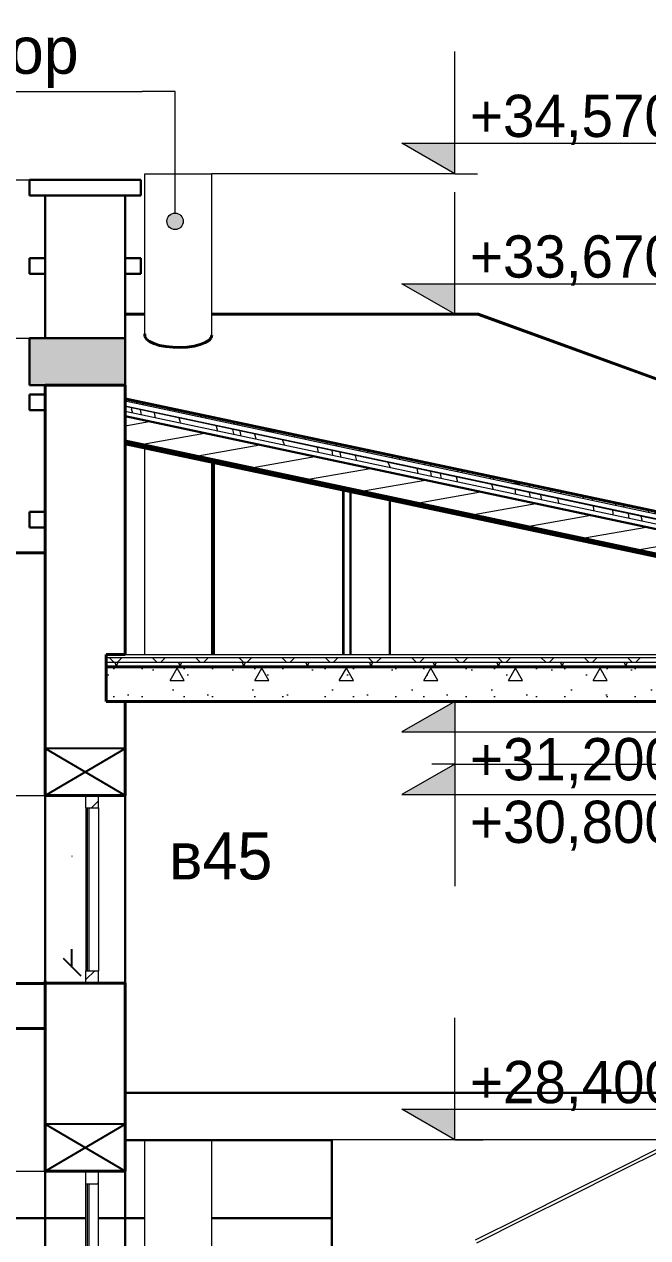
# Model space of a CAD drawing. Extents: x -464571 to -430223, y -12741 to 36790.
# Drawn here: x -460212 to -456231, y 27775 to 35524 of the extents above; entities that cross this region are included whole.
import ezdxf
from ezdxf.enums import TextEntityAlignment as Align

# ---------------------------------------------------------------- set-up
doc = ezdxf.new("R2010")
doc.units = 0
doc.header["$MEASUREMENT"] = 0
doc.linetypes.add('Крупный пунктир', pattern=[14062.5, 0, -14062.5])
for name, color, linetype, lineweight in [('01 Виноски_Ном_пера__19', 255, 'Continuous', 0), ('0_Ном_пера__61', 7, 'Continuous', 40), ('Двери ArchiCAD_Ном_пера__1', 7, 'Continuous', 13), ('Двери ArchiCAD_Ном_пера__41', 7, 'Continuous', 30), ('Интерьер- Перегородка_Ном_пера__41', 7, 'Continuous', 30), ('Интерьер- Перегородка_Ном_пера__47', 7, 'Continuous', 25), ('Кладочні розміри_Ном_пера__1', 7, 'Continuous', 13), ('Кладочні розміри_Ном_пера__120', 7, 'Continuous', 13), ('Кладочні розміри_Ном_пера__21', 7, 'Continuous', 20), ('Колонны_Ном_пера__21', 7, 'Continuous', 20), ('Крыши_Ном_пера__1', 7, 'Continuous', 13), ('Крыши_Ном_пера__100', 2, 'Continuous', 13), ('Крыши_Ном_пера__121', 255, 'Continuous', 13), ('Крыши_Ном_пера__21', 7, 'Continuous', 20), ('Крыши_Ном_пера__41', 7, 'Continuous', 30), ('Крыши_Ном_пера__61', 7, 'Continuous', 40), ('Окна ArchiCAD_Ном_пера__1', 7, 'Continuous', 13), ('Окна ArchiCAD_Ном_пера__11', 171, 'Continuous', 18), ('Окна ArchiCAD_Ном_пера__19', 255, 'Continuous', 0), ('Окна ArchiCAD_Ном_пера__41', 7, 'Continuous', 30), ('Перекрытия_Ном_пера__1', 7, 'Continuous', 13), ('Перекрытия_Ном_пера__21', 7, 'Continuous', 20), ('Перекрытия_Ном_пера__41', 7, 'Continuous', 30), ('Перекрытия_Ном_пера__61', 7, 'Continuous', 40), ('Стены наружные_Ном_пера__41', 7, 'Continuous', 30), ('Стены наружные_Ном_пера__61', 7, 'Continuous', 40)]:
    doc.layers.add(name, color=color, linetype=linetype, lineweight=lineweight)
for name, color, linetype, lineweight, true_color in [('01 Виноски_Ном_пера__3', 7, 'Continuous', 18, 0xdd5800), ('0_Ном_пера__98', 7, 'Continuous', 13, 0x001f3e), ('Лестницы внутренние_Ном_пера__241', 7, 'Continuous', 13, 0x515151), ('Окна ArchiCAD_Ном_пера__2', 7, 'Continuous', 13, 0x7f7f7f), ('Окна ArchiCAD_Ном_пера__91', 171, 'Continuous', 13, 0xaaaaff), ('Перекрытия_Ном_пера__2', 7, 'Continuous', 13, 0x7f7f7f), ('Перекрытия_Ном_пера__224', 7, 'Continuous', 0, 0xe8e8e8)]:
    doc.layers.add(name, color=color, linetype=linetype, lineweight=lineweight, true_color=true_color)
for name, color, linetype in [('Двери ArchiCAD', 7, 'Continuous'), ('Интерьер- Перегородка', 7, 'Continuous'), ('Кладочні розміри', 7, 'Continuous'), ('Колонны', 7, 'Continuous'), ('Крыши', 7, 'Continuous'), ('Лестницы внутренние', 7, 'Continuous'), ('Окна ArchiCAD', 7, 'Continuous'), ('Перекрытия', 7, 'Continuous'), ('Стены наружные', 7, 'Continuous')]:
    doc.layers.add(name, color=color, linetype=linetype)
doc.styles.add('СГЕНЕРИР_СТИЛЬ_1', font='GOTHIC.TTF')
doc.styles.add('СГЕНЕРИР_СТИЛЬ_2', font='GOTHIC.TTF')
doc.dimstyles.new('СГЕНЕРИР_СТИЛЬ__1', dxfattribs={"dimtxt": 0.18, "dimasz": 114, "dimexe": 0.18, "dimexo": 0.0625, "dimgap": 0.09, "dimtad": 0, "dimtih": 1, "dimtoh": 1, "dimdec": 4, "dimzin": 0, "dimdsep": 46, "dimcen": 0.09, "dimadec": 0, "dimazin": 0, "dimtfac": 1, "dimtdec": 4, "dimtmove": 0, "dimatfit": 3, "dimldrblk": 'ARROWHEAD_6', "dimfxl": 0, "dimtolj": 1, "dimtzin": 0, "dimarcsym": 0})
pattern_1 = [(45, (-133390.85, 0), (-265.16504, 265.16504), []), (45, (-133443.9, 53.03), (-265.16504, 265.16504), []), (45, (-133496.92, 106.07), (-265.16504, 265.16504), [])]
pattern_2 = [(90, (-133390.85, 0), (-150, 0), [])]
pattern_3 = [(10, (-133390.85, 0), (-23.442503, 132.949043), [])]

# ---------------------------------------------------------------- blocks, each defined once
blk = doc.blocks.new('Элемент разреза_201', base_point=(-133390.9, 0))
at = {"layer": 'Крыши_Ном_пера__61', "linetype": 'Continuous'}
blk.add_line((-464495.4, 32147.8), (-460078.9, 32148), dxfattribs=at)
blk = doc.blocks.new('Элемент разреза_199', base_point=(-133390.9, 0))
at = {"layer": 'Крыши_Ном_пера__61', "linetype": 'Continuous'}
for p, q in [((-464495.4, 29397.9), (-460078.9, 29397.9)), ((-460078.9, 29400), (-460078.9, 29416.1)), ((-464495.4, 29110.6), (-460078.9, 29110.6))]:
    blk.add_line(p, q, dxfattribs=at)
blk = doc.blocks.new('Элемент разреза_304', base_point=(-133390.9, 0))
at = {"layer": 'Окна ArchiCAD_Ном_пера__19', "linetype": 'Continuous'}
h = blk.add_hatch(dxfattribs=at)
h.set_pattern_fill('Алюминий', color=256, style=0, pattern_type=2)
h.set_pattern_definition(pattern_1)
h.paths.add_polyline_path([(-459818.9, 30600), (-459818.9, 30520), (-459738.9, 30520), (-459738.9, 30600)], flags=0)
h = blk.add_hatch(dxfattribs=at)
h.set_pattern_fill('Алюминий', color=256, style=0, pattern_type=2)
h.set_pattern_definition(pattern_1)
h.paths.add_polyline_path([(-459818.9, 29480), (-459818.9, 29400), (-459738.9, 29400), (-459738.9, 29480)], flags=0)
at = {"layer": 'Окна ArchiCAD_Ном_пера__1', "linetype": 'Continuous'}
for p, q in [((-459818.9, 30520), (-459818.9, 29480)), ((-459738.9, 30520), (-459738.9, 29480))]:
    blk.add_line(p, q, dxfattribs=at)
at = {"layer": 'Окна ArchiCAD_Ном_пера__11', "linetype": 'Continuous'}
for p, q in [((-459818.9, 30520), (-459818.9, 30600)), ((-459818.9, 30600), (-459738.9, 30600)), ((-459738.9, 30520), (-459738.9, 30600)), ((-459818.9, 30520), (-459738.9, 30520)), ((-459818.9, 29400), (-459818.9, 29480)), ((-459818.9, 29480), (-459738.9, 29480)), ((-459738.9, 29400), (-459738.9, 29480)), ((-459818.9, 29400), (-459738.9, 29400))]:
    blk.add_line(p, q, dxfattribs=at)
at = {"layer": 'Окна ArchiCAD_Ном_пера__2', "linetype": 'Continuous'}
for p, q in [((-459808.9, 30520), (-459798.9, 30520)), ((-459808.9, 29480), (-459808.9, 30520)), ((-459798.9, 29480), (-459798.9, 30520)), ((-459808.9, 29480), (-459798.9, 29480))]:
    blk.add_line(p, q, dxfattribs=at)
at = {"layer": 'Окна ArchiCAD_Ном_пера__41', "linetype": 'Continuous'}
for p, q in [((-460078.9, 30600), (-460078.9, 29416.1)), ((-459568.9, 30600), (-459568.9, 29400))]:
    blk.add_line(p, q, dxfattribs=at)
blk = doc.blocks.new('ARROWHEAD_6')
at = {"linetype": 'Continuous'}
for p, q in [((0, 0), (-1, 0)), ((-0.5, -0.5), (0.5, 0.5))]:
    blk.add_line(p, q, dxfattribs=at)
blk = doc.blocks.new('Элемент разреза_71', base_point=(-133390.9, 0))
at = {"layer": 'Стены наружные_Ном_пера__41', "linetype": 'Continuous'}
for p, q in [((-460078.9, 33520), (-460078.9, 34430)), ((-459568.9, 33520), (-459568.9, 34430))]:
    blk.add_line(p, q, dxfattribs=at)
blk = doc.blocks.new('Элемент разреза_73', base_point=(-133390.9, 0))
at = {"layer": 'Интерьер- Перегородка_Ном_пера__41', "linetype": 'Continuous'}
blk.add_line((-460078.9, 27900), (-464495.4, 27900), dxfattribs=at)
blk = doc.blocks.new('Элемент разреза_59', base_point=(-133390.9, 0))
at = {"layer": 'Окна ArchiCAD_Ном_пера__41', "linetype": 'Continuous'}
for p, q in [((-460078.9, 28200), (-460078.9, 27900)), ((-459568.9, 28200), (-459568.9, 27900)), ((-459818.9, 27900), (-460078.9, 27900)), ((-459568.9, 27900), (-459738.9, 27900))]:
    blk.add_line(p, q, dxfattribs=at)
blk = doc.blocks.new('Элемент разреза_82', base_point=(-133390.9, 0))
at = {"layer": 'Перекрытия_Ном_пера__41', "linetype": 'Continuous'}
for p, q in [((-460178.9, 34030), (-460078.9, 34030)), ((-460178.9, 33930), (-460178.9, 34030)), ((-459568.9, 34030), (-459468.9, 34030)), ((-459468.9, 33930), (-459468.9, 34030)), ((-460178.9, 33930), (-460078.9, 33930)), ((-459568.9, 33930), (-459468.9, 33930))]:
    blk.add_line(p, q, dxfattribs=at)
blk = doc.blocks.new('Элемент разреза_83', base_point=(-133390.9, 0))
at = {"layer": 'Перекрытия_Ном_пера__41', "linetype": 'Continuous'}
for p, q in [((-460178.9, 33160), (-460078.9, 33160)), ((-460178.9, 33060), (-460178.9, 33160)), ((-460178.9, 33060), (-460078.9, 33060))]:
    blk.add_line(p, q, dxfattribs=at)
blk = doc.blocks.new('Элемент разреза_81', base_point=(-133390.9, 0))
at = {"layer": 'Перекрытия_Ном_пера__41', "linetype": 'Continuous'}
for p, q in [((-460178.9, 34530), (-459468.9, 34530)), ((-460178.9, 34430), (-460178.9, 34530)), ((-459468.9, 34430), (-459468.9, 34530)), ((-460178.9, 34430), (-459468.9, 34430))]:
    blk.add_line(p, q, dxfattribs=at)
blk = doc.blocks.new('Элемент разреза_307', base_point=(-133390.9, 0))
at = {"layer": 'Перекрытия_Ном_пера__41', "linetype": 'Continuous'}
for p, q in [((-460178.9, 32410), (-460078.9, 32410)), ((-460178.9, 32310), (-460178.9, 32410)), ((-460178.9, 32310), (-460078.9, 32310))]:
    blk.add_line(p, q, dxfattribs=at)
blk = doc.blocks.new('Элемент разреза_98', base_point=(-133390.9, 0))
at = {"layer": 'Колонны_Ном_пера__21', "linetype": 'Continuous'}
for p, q in [((-459441.7, 27900), (-459441.7, 28399)), ((-459014.4, 27900), (-459014.4, 28399))]:
    blk.add_line(p, q, dxfattribs=at)
blk = doc.blocks.new('Элемент разреза_93', base_point=(-133390.9, 0))
at = {"layer": 'Колонны_Ном_пера__21', "linetype": 'Continuous'}
for p, q in [((-459441.7, 26400), (-459441.7, 27900)), ((-459014.4, 26400), (-459014.4, 27900)), ((-459441.7, 24900), (-459441.7, 25759)), ((-459014.4, 24900), (-459014.4, 25759))]:
    blk.add_line(p, q, dxfattribs=at)
blk = doc.blocks.new('Элемент разреза_96', base_point=(-133390.9, 0))
at = {"layer": 'Колонны_Ном_пера__21', "linetype": 'Continuous'}
for p, q in [((-459441.7, 34570), (-459431.7, 34570)), ((-459441.7, 33529.6), (-459441.7, 34570)), ((-459431.7, 34570), (-459412.3, 34570)), ((-459412.3, 34570), (-459384.3, 34570)), ((-459384.3, 34570), (-459348.9, 34570)), ((-459348.9, 34570), (-459308, 34570)), ((-459308, 34570), (-459263.4, 34570)), ((-459263.4, 34570), (-459217.1, 34570)), ((-459217.1, 34570), (-459171.4, 34570)), ((-459171.4, 34570), (-459128.3, 34570)), ((-459128.3, 34570), (-459090, 34570)), ((-459090, 34570), (-459058.1, 34570)), ((-459058.1, 34570), (-459034.3, 34570)), ((-459034.3, 34570), (-459019.5, 34570)), ((-459019.5, 34570), (-459014.4, 34570)), ((-459014.4, 33538), (-459014.4, 34570)), ((-459441.7, 31500), (-459441.7, 32818.1)), ((-459014.4, 31500), (-459014.4, 32727.3))]:
    blk.add_line(p, q, dxfattribs=at)
blk = doc.blocks.new('Элемент разреза_100', base_point=(-133390.9, 0))
at = {"layer": 'Двери ArchiCAD_Ном_пера__1', "linetype": 'Continuous'}
for p, q in [((-459008.6, 32726), (-459008.6, 31500)), ((-458998.6, 32723.9), (-458998.6, 31500)), ((-458178.6, 31500), (-458178.6, 32549.6)), ((-458168.6, 31500), (-458168.6, 32547.5))]:
    blk.add_line(p, q, dxfattribs=at)
at = {"layer": 'Двери ArchiCAD_Ном_пера__41', "linetype": 'Continuous'}
blk.add_line((-458128.6, 32539), (-458128.6, 31500), dxfattribs=at)
blk = doc.blocks.new('Элемент разреза_101', base_point=(-133390.9, 0))
at = {"layer": 'Интерьер- Перегородка_Ном_пера__41', "linetype": 'Continuous'}
for p, q in [((-457878.1, 31500), (-457878.1, 32485.7)), ((-459568.9, 27900), (-459441.7, 27900)), ((-459014.4, 27900), (-458248.9, 27900))]:
    blk.add_line(p, q, dxfattribs=at)
blk = doc.blocks.new('Элемент разреза_106', base_point=(-133390.9, 0))
at = {"layer": 'Лестницы внутренние_Ном_пера__241', "linetype": 'Continuous'}
for p, q in [((-456133.4, 28358.9), (-456433.4, 28208.9)), ((-456124.4, 28341.1), (-456424.4, 28191.1)), ((-456433.4, 28208.9), (-456733.4, 28058.9)), ((-456424.4, 28191.1), (-456724.4, 28041.1)), ((-456733.4, 28058.9), (-457033.4, 27908.9)), ((-456724.4, 28041.1), (-457024.4, 27891.1)), ((-457033.4, 27908.9), (-457333.4, 27758.9)), ((-457024.4, 27891.1), (-457324.4, 27741.1))]:
    blk.add_line(p, q, dxfattribs=at)
blk = doc.blocks.new('Элемент разреза_111', base_point=(-133390.9, 0))
at = {"layer": 'Интерьер- Перегородка_Ном_пера__41', "linetype": 'Continuous'}
blk.add_line((-455451.3, 28700), (-459568.9, 28700), dxfattribs=at)
blk = doc.blocks.new('Элемент разреза_134', base_point=(-133390.9, 0))
at = {"layer": 'Двери ArchiCAD_Ном_пера__41', "linetype": 'Continuous'}
for p, q in [((-459568.9, 28399), (-458248.9, 28399)), ((-458248.9, 28399), (-458248.9, 26400)), ((-459548.9, 26400), (-459568.9, 26400))]:
    blk.add_line(p, q, dxfattribs=at)
blk = doc.blocks.new('Элемент разреза_149', base_point=(-133390.9, 0))
at = {"layer": '0_Ном_пера__61', "linetype": 'Continuous'}
for p, q in [((-459568.9, 33672.6), (-459441.7, 33672.6)), ((-459014.4, 33672.6), (-457314.8, 33672.6)), ((-457314.8, 33672.6), (-457313.2, 33672.1)), ((-457312.1, 33671.6), (-453248.5, 32192.6)), ((-459441.7, 33546.5), (-459441.7, 33529.7)), ((-459441.7, 33529.7), (-459431.7, 33513.2)), ((-459431.7, 33513.2), (-459412.3, 33497.9)), ((-459412.3, 33497.9), (-459384.3, 33484.5)), ((-459384.3, 33484.5), (-459348.9, 33473.5)), ((-459128.3, 33469.2), (-459090, 33478.7)), ((-459090, 33478.7), (-459058.1, 33490.9)), ((-459058.1, 33490.9), (-459034.3, 33505.3)), ((-459034.3, 33505.3), (-459019.5, 33521.3)), ((-459019.5, 33521.3), (-459014.4, 33538.1)), ((-459348.9, 33473.5), (-459308, 33465.6)), ((-459308, 33465.6), (-459263.4, 33461.1)), ((-459263.4, 33461.1), (-459217.1, 33460.2)), ((-459217.1, 33460.2), (-459171.4, 33463)), ((-459171.4, 33463), (-459128.3, 33469.2)), ((-455147.4, 32192.6), (-459568.9, 33132.4)), ((-455147.4, 31905.3), (-459568.9, 32845.1))]:
    blk.add_line(p, q, dxfattribs=at)
blk = doc.blocks.new('Элемент разреза_154', base_point=(-133390.9, 0))
at = {"layer": 'Перекрытия_Ном_пера__21', "linetype": 'Continuous'}
blk.add_line((-456051.3, 28400), (-459568.9, 28400), dxfattribs=at)
blk = doc.blocks.new('Элемент разреза_169', base_point=(-133390.9, 0))
at = {"layer": 'Крыши_Ном_пера__61', "linetype": 'Continuous'}
for p, q in [((-459568.9, 33672.1), (-459441.7, 33672.1)), ((-459014.4, 33672.1), (-457312.1, 33672.1)), ((-457312.1, 33671.6), (-457312.1, 33672.1))]:
    blk.add_line(p, q, dxfattribs=at)
blk = doc.blocks.new('Элемент разреза_202', base_point=(-133390.9, 0))
at = {"layer": 'Крыши_Ном_пера__61', "linetype": 'Continuous'}
blk.add_line((-457312.1, 33672.1), (-453248.5, 32193), dxfattribs=at)
blk = doc.blocks.new('Элемент разреза_280', base_point=(-133390.9, 0))
at = {"layer": 'Стены наружные_Ном_пера__41', "linetype": 'Continuous'}
blk.add_line((-460078.9, 30000), (-460078.9, 30600), dxfattribs=at)
at = {"layer": 'Стены наружные_Ном_пера__61', "linetype": 'Continuous'}
for p, q in [((-460078.9, 33220), (-459568.9, 33220)), ((-460078.9, 30600), (-460078.9, 33220)), ((-459568.9, 31500), (-459568.9, 33220)), ((-459688.9, 31200), (-459688.9, 31500)), ((-459688.9, 31500), (-459568.9, 31500)), ((-459688.9, 31200), (-459568.9, 31200)), ((-459568.9, 30600), (-459568.9, 31200)), ((-460078.9, 30600), (-459568.9, 30600)), ((-460078.9, 29400), (-459568.9, 29400)), ((-460078.9, 28200), (-460078.9, 29400)), ((-459568.9, 28200), (-459568.9, 29400)), ((-460078.9, 28200), (-459568.9, 28200))]:
    blk.add_line(p, q, dxfattribs=at)
blk = doc.blocks.new('Элемент разреза_349', base_point=(-133390.9, 0))
at = {"layer": 'Стены наружные_Ном_пера__41', "linetype": 'Continuous'}
blk.add_line((-460078.9, 33060), (-460078.9, 33220), dxfattribs=at)
blk = doc.blocks.new('Элемент разреза_242', base_point=(-133390.9, 0))
at = {"layer": 'Перекрытия_Ном_пера__224', "linetype": 'Continuous'}
blk.add_hatch(color=256, dxfattribs=at).paths.add_polyline_path([(-460178.9, 33220), (-459568.9, 33220), (-459568.9, 33520), (-460178.9, 33520)], flags=0)
at = {"layer": 'Перекрытия_Ном_пера__41', "linetype": 'Continuous'}
for p, q in [((-460178.9, 33520), (-459568.9, 33520)), ((-460178.9, 33220), (-460178.9, 33520)), ((-459568.9, 33220), (-459568.9, 33520)), ((-460178.9, 33220), (-459568.9, 33220))]:
    blk.add_line(p, q, dxfattribs=at)
blk = doc.blocks.new('Элемент разреза_247', base_point=(-133390.9, 0))
at = {"layer": 'Перекрытия_Ном_пера__2', "linetype": 'Continuous'}
h = blk.add_hatch(dxfattribs=at)
h.set_pattern_fill('Фанера__2_', color=256, style=0, pattern_type=2)
h.set_pattern_definition([(0, (-133390.85, 0), (0, 90.000004), [])])
h.paths.add_polyline_path([(-453123.9, 31480), (-453123.9, 31500), (-459688.9, 31500), (-459688.9, 31480)], flags=0)
h = blk.add_hatch(dxfattribs=at)
h.set_pattern_fill('Блоки', color=256, style=0, pattern_type=2)
h.set_pattern_definition([(45, (-133390.85, 0), (-137.88582, 137.88582), []), (135, (-133390.85, 0), (137.88582, 137.88582), [])])
h.paths.add_polyline_path([(-453123.9, 31450), (-453123.9, 31480), (-459688.9, 31480), (-459688.9, 31450)], flags=0)
h = blk.add_hatch(dxfattribs=at)
h.set_pattern_fill('Стенка_каркасн__2х4_16_м_FB', color=256, style=0, pattern_type=2)
h.set_pattern_definition([(0, (-133400, 0), (0, 406400), []), (0, (-133400, 90), (0, 406400), []), (90, (-133390.85, 0), (-406.4, 0), [88.9, -406400]), (90, (-133352.75, 0), (-406.4, 0), [88.9, -406400]), (66.80141, (-133390.85, 0), (-343.33793, 147.14483), []), (-66.80141, (-133352.75, 0), (343.33793, 147.14483), [])])
h.paths.add_polyline_path([(-453123.9, 31420), (-453123.9, 31450), (-459688.9, 31450), (-459688.9, 31420)], flags=0)
h = blk.add_hatch(dxfattribs=at)
h.set_pattern_fill('structural_concrete', color=256, style=0, pattern_type=2)
h.set_pattern_definition([(0, (-133390.9, 0), (0, 935.3075), [90, -450]), (0, (-133120.9, 467.7), (0, 935.3075), [90, -450]), (60, (-133390.9, 0), (-810, 467.6537), [90, -450]), (60, (-132850.9, 0), (-810, 467.6537), [90, -450]), (120, (-133300.9, 0), (810, 467.6537), [90, -450]), (120, (-132760.9, 0), (810, 467.6537), [90, -450]), (0, (-133390.85, 90), (0, 180.00001), [0, -180.00001, 0, -270.00001]), (45, (-133300.85, 90), (-127.27923, 127.27923), [0, -135.00001, 0, -225.00001])])
h.paths.add_polyline_path([(-459688.9, 31200), (-453123.9, 31200), (-453123.9, 31420), (-459688.9, 31420)], flags=0)
at = {"layer": 'Перекрытия_Ном_пера__1', "linetype": 'Continuous'}
for p, q in [((-459688.9, 31500), (-453123.9, 31500)), ((-459688.9, 31480), (-459688.9, 31500)), ((-459688.9, 31480), (-453123.9, 31480)), ((-459688.9, 31450), (-459688.9, 31480)), ((-459688.9, 31480), (-453123.9, 31480)), ((-459688.9, 31450), (-453123.9, 31450)), ((-459688.9, 31450), (-453123.9, 31450)), ((-459688.9, 31420), (-459688.9, 31450))]:
    blk.add_line(p, q, dxfattribs=at)
at = {"layer": 'Перекрытия_Ном_пера__21', "linetype": 'Continuous'}
blk.add_line((-459688.9, 31200), (-459688.9, 31420), dxfattribs=at)
at = {"layer": 'Перекрытия_Ном_пера__61', "linetype": 'Continuous'}
for p, q in [((-459688.9, 31420), (-453123.9, 31420)), ((-459688.9, 31420), (-453123.9, 31420)), ((-459688.9, 31200), (-453123.9, 31200))]:
    blk.add_line(p, q, dxfattribs=at)
blk = doc.blocks.new('*X300', base_point=(-133390.9, 0))
at = {"layer": 'Крыши_Ном_пера__1', "linetype": 'Continuous'}
for p, q in [((-459496.4, 33101.6), (-459497.9, 33117.3)), ((-459450.6, 33091.9), (-459449.2, 33106.9)), ((-459288, 33057.3), (-459289.5, 33073)), ((-459250.2, 33049.3), (-459248.8, 33064.3)), ((-459079.6, 33013), (-459081.1, 33028.7)), ((-459049.9, 33006.7), (-459048.5, 33021.7)), ((-458871.2, 32968.7), (-458872.6, 32984.4)), ((-458849.5, 32964.1), (-458848.1, 32979.2)), ((-458663, 32926.4), (-458664.2, 32940.1)), ((-458648.7, 32926.4), (-458647.7, 32936.6)), ((-458648.7, 32926.4), (-458672.1, 32926.4)), ((-458599.9, 32926.4), (-458648.7, 32926.4)), ((-458618.6, 32915), (-458617.6, 32925.7)), ((-458486.1, 32886.9), (-458487.5, 32902.5)), ((-458418.2, 32872.5), (-458416.9, 32887.5)), ((-458277.7, 32842.6), (-458279.1, 32858.2)), ((-458217.9, 32829.9), (-458216.5, 32844.9)), ((-458069.3, 32798.3), (-458070.7, 32813.9)), ((-458017.5, 32787.3), (-458016.1, 32802.3)), ((-457860.9, 32754), (-457862.3, 32769.6)), ((-457817.2, 32744.7), (-457815.8, 32759.7)), ((-457652.5, 32709.7), (-457653.9, 32725.3)), ((-457616.8, 32702.1), (-457615.4, 32717.1)), ((-457444.1, 32665.4), (-457445.5, 32681)), ((-457416.4, 32659.5), (-457415, 32674.6)), ((-457235.7, 32621.1), (-457237.1, 32636.7)), ((-457216.1, 32616.9), (-457214.7, 32632)), ((-457019.2, 32590.4), (-457091.4, 32590.4)), ((-457058.9, 32583.5), (-457059.6, 32590.4)), ((-457028.5, 32590.4), (-457028.7, 32592.4)), ((-456985.2, 32567.9), (-456983.8, 32582.9)), ((-456850.5, 32539.2), (-456852, 32554.9)), ((-456784.8, 32525.3), (-456783.4, 32540.3)), ((-456642.1, 32494.9), (-456643.6, 32510.6)), ((-456584.5, 32482.7), (-456583.1, 32497.7)), ((-456433.7, 32450.6), (-456435.2, 32466.3)), ((-456384.1, 32440.1), (-456382.7, 32455.1)), ((-456225.3, 32406.3), (-456226.8, 32422)), ((-456183.7, 32397.5), (-456182.3, 32412.5)), ((-456016.9, 32362), (-456018.4, 32377.7)), ((-455983.4, 32354.9), (-455982, 32369.9)), ((-455808.5, 32317.7), (-455810, 32333.4)), ((-455783, 32312.3), (-455781.6, 32327.4)), ((-455600.1, 32273.4), (-455601.6, 32289.1)), ((-455582.6, 32269.7), (-455581.2, 32284.8)), ((-455438.5, 32254.4), (-455510.7, 32254.4)), ((-455423.4, 32235.9), (-455424.8, 32251.5)), ((-455351.8, 32220.7), (-455350.4, 32235.7)), ((-455215, 32191.6), (-455216.4, 32207.2)), ((-455151.4, 32178.1), (-455150, 32193.1))]:
    blk.add_line(p, q, dxfattribs=at)
blk = doc.blocks.new('*X301', base_point=(-133390.9, 0))
at = {"layer": 'Крыши_Ном_пера__1', "linetype": 'Continuous'}
for p, q in [((-459529.2, 33073.8), (-459526.9, 33065.6)), ((-459518.4, 33040.9), (-459526.9, 33065.6)), ((-459464.4, 33029.4), (-459470.9, 33061.4)), ((-459373.8, 33010.1), (-459381.1, 33042.4)), ((-459222.1, 33008), (-459222.2, 33008.6)), ((-459217.8, 32988.8), (-459222.1, 33008)), ((-459214.5, 32976.3), (-459217.8, 32988.8)), ((-458986.8, 32958.5), (-458977.9, 32926)), ((-458874.3, 32910.2), (-458879.8, 32935.8)), ((-458873, 32903.7), (-458874.3, 32910.2)), ((-458826.5, 32893.8), (-458833.2, 32925.9)), ((-458732.2, 32873.8), (-458739.9, 32906.1)), ((-458559.6, 32859.7), (-458564.1, 32868.7)), ((-458547.4, 32834.5), (-458559.6, 32859.7)), ((-458342.4, 32821.6), (-458335.2, 32789.4)), ((-458241.7, 32769.5), (-458246.6, 32801.2)), ((-458187.6, 32758), (-458194.7, 32790.2)), ((-458088.9, 32737), (-458097, 32769.4)), ((-457874, 32691.3), (-457887.6, 32724.9)), ((-457705.8, 32686.3), (-457700.1, 32654.4)), ((-457613.6, 32650.7), (-457616.2, 32667.2)), ((-457611.2, 32635.5), (-457613.6, 32650.7)), ((-457547.8, 32622), (-457555.2, 32654.3)), ((-457443.8, 32599.9), (-457452.3, 32632.4)), ((-457215.6, 32551.8), (-457226.4, 32584.4)), ((-457215.5, 32551.4), (-457215.6, 32551.8)), ((-457074.6, 32541), (-457076, 32552.4)), ((-457072.4, 32521), (-457074.6, 32541)), ((-456980.3, 32501.4), (-456985.4, 32533.1)), ((-456908.5, 32491.4), (-456914.5, 32518.1)), ((-456907.1, 32485.8), (-456908.5, 32491.4)), ((-456796.8, 32462.4), (-456805.8, 32495)), ((-456578, 32444.5), (-456578.6, 32446.7)), ((-456572.3, 32414.7), (-456578, 32444.5)), ((-456452.6, 32404.1), (-456453.8, 32420.1)), ((-456451.8, 32389), (-456452.6, 32404.1)), ((-456349.2, 32367.2), (-456354.3, 32399)), ((-456265.2, 32349.4), (-456272.9, 32381.7)), ((-456130.4, 32320.7), (-456144.9, 32354.5)), ((-455940.5, 32280.4), (-455944.5, 32311.9)), ((-455834, 32257.7), (-455836, 32288.8)), ((-455718.6, 32238.1), (-455723, 32264.8)), ((-455717.8, 32233), (-455718.6, 32238.1)), ((-455622.3, 32212.7), (-455630.3, 32245.1)), ((-455477.7, 32182), (-455485.4, 32214.3)), ((-455319.4, 32148.4), (-455321.3, 32179.4)), ((-455216.5, 32131.2), (-455218.1, 32157.5)), ((-455216, 32126.4), (-455216.5, 32131.2))]:
    blk.add_line(p, q, dxfattribs=at)
blk = doc.blocks.new('Элемент разреза_275', base_point=(-133390.9, 0))
at = {"layer": 'Крыши_Ном_пера__1', "linetype": 'Continuous'}
h = blk.add_hatch(dxfattribs=at)
h.set_pattern_fill('Гидроизоляция__гориз__', color=256, style=0, pattern_type=2)
h.set_pattern_definition(pattern_2)
h.paths.add_polyline_path([(-455147.4, 32142.4), (-455147.4, 32146.5), (-459568.9, 33086.4), (-459568.9, 33082.3)], flags=0)
h = blk.add_hatch(dxfattribs=at)
h.set_pattern_fill('Дерево', color=256, style=0, pattern_type=2)
h.set_pattern_definition(pattern_3)
h.paths.add_polyline_path([(-455147.4, 31927.8), (-455147.4, 32081.1), (-459568.9, 33020.9), (-459568.9, 32867.6)], flags=0)
h = blk.add_hatch(dxfattribs=at)
h.set_pattern_fill('Дерево', color=256, style=0, pattern_type=2)
h.set_pattern_definition(pattern_3)
h.paths.add_polyline_path([(-455147.4, 31916.5), (-455147.4, 31924.7), (-459568.9, 32864.5), (-459568.9, 32856.3)], flags=0)
at = {"layer": 'Крыши_Ном_пера__100', "linetype": 'Continuous'}
h = blk.add_hatch(dxfattribs=at)
h.set_pattern_fill('Гидроизоляция__гориз__', color=256, style=0, pattern_type=2)
h.set_pattern_definition(pattern_2)
h.paths.add_polyline_path([(-455147.4, 31924.7), (-455147.4, 31927.8), (-459568.9, 32867.6), (-459568.9, 32864.5)], flags=0)
at = {"layer": 'Крыши_Ном_пера__1', "linetype": 'Continuous'}
for p, q in [((-455147.4, 32177.2), (-459568.9, 33117)), ((-459568.9, 33086.4), (-459568.9, 33117)), ((-455147.4, 32177.2), (-459568.9, 33117)), ((-455147.4, 32146.5), (-459568.9, 33086.4)), ((-455147.4, 32146.5), (-459568.9, 33086.4)), ((-455147.4, 32142.4), (-459568.9, 33082.3)), ((-455147.4, 32142.4), (-459568.9, 33082.3)), ((-459568.9, 33051.6), (-459568.9, 33082.3)), ((-455147.4, 32111.8), (-459568.9, 33051.6)), ((-459568.9, 33020.9), (-459568.9, 33051.6)), ((-455147.4, 32111.8), (-459568.9, 33051.6)), ((-455147.4, 31927.8), (-459568.9, 32867.6)), ((-455147.4, 31927.8), (-459568.9, 32867.6)), ((-455147.4, 31924.7), (-459568.9, 32864.5)), ((-459568.9, 32856.3), (-459568.9, 32864.5)), ((-455147.4, 31924.7), (-459568.9, 32864.5))]:
    blk.add_line(p, q, dxfattribs=at)
at = {"layer": 'Крыши_Ном_пера__100', "linetype": 'Continuous'}
blk.add_line((-459568.9, 32864.5), (-459568.9, 32867.6), dxfattribs=at)
at = {"layer": 'Крыши_Ном_пера__121', "linetype": 'Continuous'}
for p, q in [((-459568.9, 33117), (-459568.9, 33132.4)), ((-459568.9, 33082.3), (-459568.9, 33086.4))]:
    blk.add_line(p, q, dxfattribs=at)
at = {"layer": 'Крыши_Ном_пера__21', "linetype": 'Continuous'}
for p, q in [((-455147.4, 32192.5), (-459568.9, 33132.4)), ((-459568.9, 32867.6), (-459568.9, 33020.9))]:
    blk.add_line(p, q, dxfattribs=at)
at = {"layer": 'Крыши_Ном_пера__41', "linetype": 'Continuous'}
for p, q in [((-455147.4, 32081.1), (-459568.9, 33020.9)), ((-455147.4, 32081.1), (-459568.9, 33020.9)), ((-455147.4, 31916.5), (-459568.9, 32856.3))]:
    blk.add_line(p, q, dxfattribs=at)
at = {"layer": 'Крыши'}
for name in ['*X300', '*X301']:
    blk.add_blockref(name, (-133390.9, 0), dxfattribs=at)
blk = doc.blocks.new('Линейный размер_5', base_point=(-463673.3, -20))
at = {"layer": '0_Ном_пера__98', "linetype": 'Continuous'}
for p, q in [((-463673.3, 34530), (-460178.9, 34530)), ((-463673.3, 33520), (-460178.9, 33520)), ((-463673.3, 30600), (-460078.9, 30600)), ((-463673.3, 29400), (-459738.9, 29400)), ((-463673.3, 28200), (-460078.9, 28200))]:
    blk.add_line(p, q, dxfattribs=at)
blk = doc.blocks.new('Линейный размер_8', base_point=(-457463.7, 28400))
at = {"layer": '0_Ном_пера__98', "linetype": 'Continuous'}
for points in [[(-457463.7, 34570), (-457801.1, 34765), (-457463.7, 34765)], [(-457463.7, 33672.1), (-457801.1, 33867.1), (-457463.7, 33867.1)], [(-457463.7, 31200), (-457801.1, 31005), (-457463.7, 31005)], [(-457463.7, 30800), (-457801.1, 30605), (-457463.7, 30605)], [(-457463.7, 28400), (-457801.1, 28595), (-457463.7, 28595)]]:
    blk.add_hatch(color=256, dxfattribs=at).paths.add_polyline_path(points, flags=0)
for p, q in [((-457463.7, 34570), (-457463.7, 35350)), ((-457463.7, 34570), (-457801.1, 34765)), ((-457801.1, 34765), (-457463.7, 34765)), ((-457463.7, 34765), (-455976.2, 34765)), ((-457463.7, 34570), (-459015.7, 34570)), ((-457463.7, 34570), (-457317.5, 34570)), ((-457463.7, 33672.1), (-457463.7, 34452.1)), ((-457463.7, 33672.1), (-457801.1, 33867.1)), ((-457801.1, 33867.1), (-457463.7, 33867.1)), ((-457463.7, 33867.1), (-455976.2, 33867.1)), ((-457463.7, 33672.1), (-457610, 33672.1)), ((-457463.7, 33672.1), (-457317.5, 33672.1)), ((-457463.7, 31200), (-457801.1, 31005)), ((-457463.7, 31200), (-457610, 31200)), ((-457463.7, 31200), (-453123.9, 31200)), ((-457463.7, 31200), (-457463.7, 30420)), ((-457801.1, 31005), (-457463.7, 31005)), ((-457463.7, 31005), (-455976.2, 31005)), ((-457463.7, 30800), (-457801.1, 30605)), ((-457463.7, 30800), (-457610, 30800)), ((-457463.7, 30800), (-454538.9, 30800)), ((-457463.7, 30800), (-457463.7, 30020)), ((-457801.1, 30605), (-457463.7, 30605)), ((-457463.7, 30605), (-455976.2, 30605)), ((-457463.7, 28400), (-457463.7, 29180)), ((-457463.7, 28400), (-457801.1, 28595)), ((-457801.1, 28595), (-457463.7, 28595)), ((-457463.7, 28595), (-455976.2, 28595)), ((-457463.7, 28400), (-457610, 28400)), ((-457463.7, 28400), (-457282, 28400))]:
    blk.add_line(p, q, dxfattribs=at)
at = {"layer": '0_Ном_пера__98', "char_height": 270, "attachment_point": 1, "style": 'СГЕНЕРИР_СТИЛЬ_2'}
for s, insert in [('{+34,570}', (-457366.2, 35074)), ('{+33,670}', (-457366.2, 34176.1)), ('{+31,200}', (-457366.2, 30966)), ('{+30,800}', (-457366.2, 30566)), ('{+28,400}', (-457366.2, 28904))]:
    blk.add_mtext(s, dxfattribs=dict(at, insert=insert))
blk = doc.blocks.new('Выносная надпись_4', base_point=(-459249.2, 34265.9))
at = {"layer": 'Кладочні розміри_Ном_пера__120', "linetype": 'Continuous'}
blk.add_hatch(color=256, dxfattribs=at).paths.add_polyline_path([(-459196.7, 34265.9), (-459200.7, 34286), (-459212.1, 34303), (-459229.1, 34314.4), (-459249.2, 34318.4), (-459269.3, 34314.4), (-459286.4, 34303), (-459297.7, 34286), (-459301.7, 34265.9), (-459297.7, 34245.8), (-459286.4, 34228.8), (-459269.3, 34217.4), (-459249.2, 34213.4), (-459229.1, 34217.4), (-459212.1, 34228.8), (-459200.7, 34245.8)], flags=0)
blk.add_circle((-459249.2, 34265.9), 52.5, dxfattribs=at)
at = {"layer": 'Кладочні розміри_Ном_пера__21', "linetype": 'Continuous'}
for p, q in [((-461952.3, 35095.5), (-459459.1, 35095.5)), ((-459249.2, 35095.5), (-459459.1, 35095.5)), ((-459249.2, 34318.4), (-459249.2, 35095.5))]:
    blk.add_line(p, q, dxfattribs=at)
at = {"layer": 'Кладочні розміри_Ном_пера__1', "style": 'СГЕНЕРИР_СТИЛЬ_2'}
blk.add_attdef('txt1', text='', height=300, dxfattribs=at).set_placement((-461952.3, 35118.2), align=Align.BOTTOM_LEFT)
blk = doc.blocks.new('Элемент разреза_303', base_point=(-133390.9, 0))
at = {"layer": 'Окна ArchiCAD_Ном_пера__91', "linetype": 'Continuous'}
h = blk.add_hatch(dxfattribs=at)
h.set_pattern_fill('Алюминий', color=256, style=0, pattern_type=2)
h.set_pattern_definition(pattern_1)
h.paths.add_polyline_path([(-459818.9, 28200), (-459818.9, 28120), (-459738.9, 28120), (-459738.9, 28200)], flags=0)
h = blk.add_hatch(dxfattribs=at)
h.set_pattern_fill('Алюминий', color=256, style=0, pattern_type=2)
h.set_pattern_definition(pattern_1)
h.paths.add_polyline_path([(-459818.9, 27380), (-459818.9, 27300), (-459738.9, 27300), (-459738.9, 27380)], flags=0)
at = {"layer": 'Окна ArchiCAD_Ном_пера__1', "linetype": 'Continuous'}
for p, q in [((-459818.9, 27380), (-459818.9, 28120)), ((-459808.9, 28120), (-459798.9, 28120)), ((-459808.9, 27380), (-459808.9, 28120)), ((-459798.9, 27380), (-459798.9, 28120)), ((-459738.9, 27380), (-459738.9, 28120)), ((-459808.9, 27380), (-459798.9, 27380))]:
    blk.add_line(p, q, dxfattribs=at)
at = {"layer": 'Окна ArchiCAD_Ном_пера__11', "linetype": 'Continuous'}
for p, q in [((-459818.9, 28120), (-459818.9, 28200)), ((-459818.9, 28200), (-459738.9, 28200)), ((-459738.9, 28120), (-459738.9, 28200)), ((-459818.9, 28120), (-459738.9, 28120)), ((-459818.9, 27300), (-459818.9, 27380)), ((-459818.9, 27380), (-459738.9, 27380)), ((-459738.9, 27300), (-459738.9, 27380)), ((-459818.9, 27300), (-459738.9, 27300))]:
    blk.add_line(p, q, dxfattribs=at)
at = {"layer": 'Окна ArchiCAD_Ном_пера__41', "linetype": 'Continuous'}
for p, q in [((-460078.9, 27900), (-460078.9, 27300)), ((-459568.9, 27900), (-459568.9, 27300))]:
    blk.add_line(p, q, dxfattribs=at)
at = {"layer": '01 Виноски_Ном_пера__3', "linetype": 'Continuous', "insert": (-460943.9, 21798.7), "char_height": 300, "width": 705.884, "attachment_point": 4, "style": 'СГЕНЕРИР_СТИЛЬ_1'}
blk.add_mtext('{в49}', dxfattribs=at)
at = {"layer": '01 Виноски_Ном_пера__19', "linetype": 'Крупный пунктир', "annotation_type": 0, "has_hookline": 1, "hookline_direction": 0, "text_width": 668.5}
blk.add_leader([(-461563.9, 21091.6), (-461563.9, 21798.7), (-460944, 21798.7)], dimstyle='СГЕНЕРИР_СТИЛЬ__1', dxfattribs=at)
blk = doc.blocks.new('Элемент разреза_305', base_point=(-133390.9, 0))
at = {"layer": '01 Виноски_Ном_пера__3', "linetype": 'Continuous', "insert": (-459287.5, 30210.9), "char_height": 300, "width": 705.884, "attachment_point": 4, "style": 'СГЕНЕРИР_СТИЛЬ_1'}
blk.add_mtext('{в45}', dxfattribs=at)
at = {"layer": '01 Виноски_Ном_пера__19', "linetype": 'Крупный пунктир', "annotation_type": 0, "has_hookline": 1, "hookline_direction": 0, "text_width": 673.3}
blk.add_leader([(-459907.5, 29503.8), (-459907.5, 30210.9), (-459287.6, 30210.9)], dimstyle='СГЕНЕРИР_СТИЛЬ__1', dxfattribs=at)

msp = doc.modelspace()

# ---------------------------------------------------------------- linework, layer by layer
at = {"layer": 'Интерьер- Перегородка_Ном_пера__47', "linetype": 'Continuous'}
for p, q in [((-460078.9, 30600), (-459568.9, 30900)), ((-459568.9, 30600), (-460078.9, 30900)), ((-459568.9, 30900), (-460078.9, 30900)), ((-460078.9, 28200), (-459568.9, 28500)), ((-459568.9, 28200), (-460078.9, 28500)), ((-459568.9, 28500), (-460078.9, 28500))]:
    msp.add_line(p, q, dxfattribs=at)

# ---------------------------------------------------------------- block references
at = {"linetype": 'Continuous'}
for name, p in [('Линейный размер_8', (-457463.7, 28400)), ('Линейный размер_5', (-463673.3, -20))]:
    msp.add_blockref(name, p, dxfattribs=at)
msp.add_blockref('Элемент разреза_149', (-133390.9, 0))
at = {"layer": 'Двери ArchiCAD'}
for name in ['Элемент разреза_100', 'Элемент разреза_134']:
    msp.add_blockref(name, (-133390.9, 0), dxfattribs=at)
at = {"layer": 'Интерьер- Перегородка'}
for name in ['Элемент разреза_101', 'Элемент разреза_111', 'Элемент разреза_73']:
    msp.add_blockref(name, (-133390.9, 0), dxfattribs=at)
at = {"layer": 'Кладочні розміри', "linetype": 'Continuous'}
ref = msp.add_blockref('Выносная надпись_4', (-459249.2, 34265.9), dxfattribs=at)
ref.add_attrib('txt1', 'Дефлектор', dxfattribs={"layer": 'Кладочні розміри_Ном_пера__1', "color": 7, "linetype": 'Continuous', "height": 300, "style": 'СГЕНЕРИР_СТИЛЬ_2'}).set_placement((-461952.3, 35118.2), align=Align.BOTTOM_LEFT)
at = {"layer": 'Колонны'}
for name in ['Элемент разреза_96', 'Элемент разреза_98', 'Элемент разреза_93']:
    msp.add_blockref(name, (-133390.9, 0), dxfattribs=at)
at = {"layer": 'Крыши'}
for name in ['Элемент разреза_169', 'Элемент разреза_202', 'Элемент разреза_275', 'Элемент разреза_201', 'Элемент разреза_199']:
    msp.add_blockref(name, (-133390.9, 0), dxfattribs=at)
at = {"layer": 'Лестницы внутренние'}
msp.add_blockref('Элемент разреза_106', (-133390.9, 0), dxfattribs=at)
at = {"layer": 'Окна ArchiCAD'}
for name in ['Элемент разреза_304', 'Элемент разреза_305', 'Элемент разреза_303', 'Элемент разреза_59']:
    msp.add_blockref(name, (-133390.9, 0), dxfattribs=at)
at = {"layer": 'Перекрытия'}
for name in ['Элемент разреза_81', 'Элемент разреза_82', 'Элемент разреза_242', 'Элемент разреза_83', 'Элемент разреза_307', 'Элемент разреза_247', 'Элемент разреза_154']:
    msp.add_blockref(name, (-133390.9, 0), dxfattribs=at)
at = {"layer": 'Стены наружные'}
for name in ['Элемент разреза_71', 'Элемент разреза_280', 'Элемент разреза_349']:
    msp.add_blockref(name, (-133390.9, 0), dxfattribs=at)

doc.saveas('drawing.dxf')
